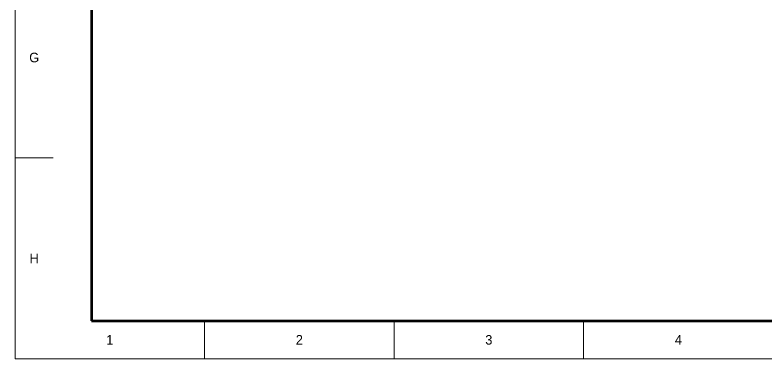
# Model space of a CAD drawing. Header units: millimetres. Extents: x 0 to 594, y 0 to 420.
# Drawn here: x 0 to 196.4, y 0 to 89.8 of the extents above; entities that cross this region are included whole.
import ezdxf
from ezdxf.enums import TextEntityAlignment as Align

# ---------------------------------------------------------------- set-up
doc = ezdxf.new("R2010")
doc.units = ezdxf.units.MM
for name, color, linetype, lineweight in [('FINA', 7, 'CONTINUOUS', 18), ('NORMA', 7, 'CONTINUOUS', 70), ('TEXTO', 7, 'CONTINUOUS', 25)]:
    doc.layers.add(name, color=color, linetype=linetype, lineweight=lineweight)

msp = doc.modelspace()

# ---------------------------------------------------------------- linework, layer by layer
at = {"layer": 'FINA'}
for p, q in [((0, 52.5), (10, 52.5)), ((49.5, 0), (49.5, 10)), ((99, 0), (99, 10)), ((148.5, 0), (148.5, 10))]:
    msp.add_line(p, q, dxfattribs=at)
msp.add_lwpolyline([(0, 0), (594, 0), (594, 420), (0, 420)], close=True, dxfattribs=at)
at = {"layer": 'NORMA'}
msp.add_lwpolyline([(20, 10), (584, 10), (584, 410), (20, 410)], close=True, dxfattribs=at)

# ---------------------------------------------------------------- texts
at = {"layer": 'TEXTO'}
for s, p in [('G', (5, 78.75)), ('H', (5, 26.25)), ('1', (24.75, 5)), ('2', (74.25, 5)), ('3', (123.75, 5)), ('4', (173.25, 5))]:
    msp.add_text(s, height=2.5, dxfattribs=at).set_placement(p, align=Align.MIDDLE_CENTER)

doc.saveas('drawing.dxf')
